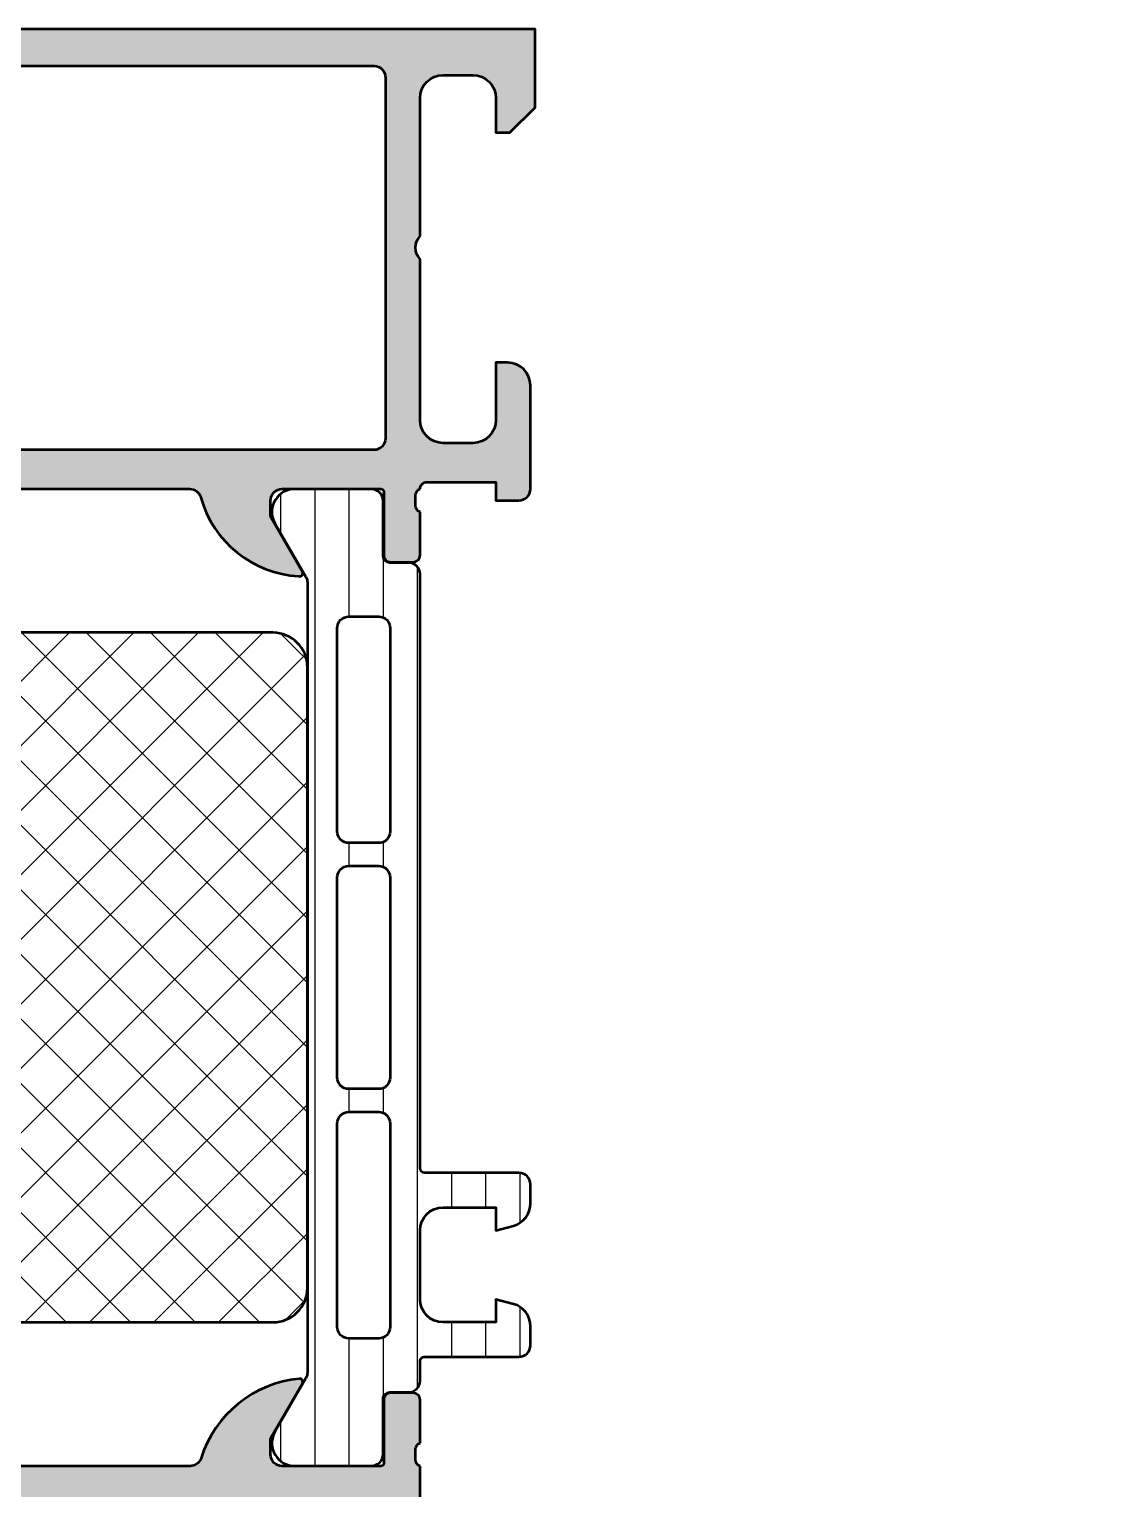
# Model space of a CAD drawing. Extents: x 0 to 94, y -25 to 75.
# Drawn here: x 47 to 94, y 11.5 to 75 of the extents above; entities that cross this region are included whole.
import ezdxf

# ---------------------------------------------------------------- set-up
doc = ezdxf.new("R2010")
doc.units = 0
for name, color, linetype, lineweight in [('0S-Alu contour', 7, 'Continuous', 50), ('0S-Alu hatch', 252, 'Continuous', 25), ('0S-Plastic contour', 254, 'Continuous', 50), ('0S-Plastic hatch', 253, 'Continuous', 25), ('0S-PT contour', 91, 'Continuous', 50), ('0S-PT hatch', 103, 'Continuous', 25)]:
    doc.layers.add(name, color=color, linetype=linetype, lineweight=lineweight)

# ---------------------------------------------------------------- blocks, each defined once
blk = doc.blocks.new('345120__0532CE05_3CC9_43B1_8CE2_7C9F1499E1AA_')
at = {"layer": '0S-Alu hatch'}
h = blk.add_hatch(color=256, dxfattribs=at)
edge = h.paths.add_edge_path()
edge.add_line((25, 75), (25, 71.59996795654297))
edge.add_line((25, 71.59996795654297), (26.0999755859375, 70.49999237060545))
edge.add_line((26.0999755859375, 70.49999237060545), (26.699951171875, 70.49999237060545))
edge.add_line((26.699951171875, 70.49999237060545), (26.699951171875, 72.00045013427734))
edge.add_ellipse((27.70003757115056, 72.00035610491898), major_axis=(-1.000086403695934, 0), ratio=1, start_angle=270.00494988616003, end_angle=359.99461298015063, ccw=False)
edge.add_line((27.699951171875, 73.00044250488281), (29, 73.00044250488281))
edge.add_ellipse((28.99994519131176, 72.00038769658362), major_axis=(-1.00005480980111, 0), ratio=1, start_angle=180.002703004082, end_angle=269.99685986559155, ccw=False)
edge.add_line((30, 72.00043487549024), (30, 66))
edge.add_ellipse((29.47516065968164, 65.5), major_axis=(-0.7248836686985065, 0), ratio=1, start_angle=136.3884232636864, end_angle=223.6115767363136, ccw=False)
edge.add_line((30, 65), (30, 58))
edge.add_ellipse((28.99994120227104, 58.00005879772896), major_axis=(-1.000058799457446, 0), ratio=1, start_angle=90.0033686636408, end_angle=179.996631336242, ccw=False)
edge.add_line((29, 57), (27.699951171875, 57))
edge.add_ellipse((27.70003864244394, 58.00008747056893), major_axis=(-1.000087474394151, 0), ratio=1, start_angle=0.005011256110094564, end_angle=89.99498874391873, ccw=False)
edge.add_line((26.699951171875, 57.9999999999995), (26.699951171875, 60.5))
edge.add_line((26.699951171875, 60.5), (26.199951171875, 60.5))
edge.add_arc((26.20003864244394, 59.49991252943106), 1.000087474394158, 90.00501125608184, 179.9949887438899)
edge.add_line((25.199951171875, 59.50000000000049), (25.20001220703125, 55))
edge.add_arc((25.69998146641059, 54.99997688836301), 0.4999692599135194, 179.9973514386468, 270.0035228322341)
edge.add_line((25.70001220703125, 54.50000762939453), (26.70001220703125, 54.5))
edge.add_line((26.70001220703125, 54.5), (26.70001220703125, 55.29999542236328))
edge.add_line((26.70001220703125, 55.29999542236328), (29.69992065429687, 55.29999542236328))
edge.add_ellipse((29.70053773361598, 55.00062467693962), major_axis=(-0.2993713814017683, 0), ratio=1, start_angle=179.8789847210085, end_angle=270.1181010204816, ccw=False)
edge.add_ellipse((29.92107200072258, 54.73247177861234), major_axis=(-0.2788950563274384, 0), ratio=1, start_angle=178.8354106259045, end_angle=253.5801235805051, ccw=False)
edge.add_line((30.19990944726563, 54.72680337061397), (30.19990944726563, 54.27320937061399))
edge.add_ellipse((29.92104135162247, 54.26754871113693), major_axis=(-0.278925541737147, 0), ratio=1, start_angle=106.4245945553528, end_angle=181.1628700728862, ccw=False)
edge.add_line((29.99990844726562, 54.00000537061398), (29.99990844726563, 52.11999437060547))
edge.add_arc((30.29990844726563, 52.11999437060547), 0.3000000000000007, 180, 270.0000000000007)
edge.add_line((30.29990844726563, 51.81999437060547), (31.27988276630841, 51.81999437060547))
edge.add_arc((31.27988276630841, 52.11999437060547), 0.3000000000000043, 270, 360)
edge.add_line((31.57988276630842, 52.11999437060547), (31.57988276630841, 54.87999237060546))
edge.add_ellipse((31.69988276630841, 54.87999237060547), major_axis=(-0.1199999999999939, 0), ratio=1, start_angle=269.9999999999966, end_angle=360, ccw=False)
edge.add_line((31.69988276630841, 54.99999237060546), (35.99987792968751, 55.0001220703125))
edge.add_ellipse((35.99989081194119, 54.50013495270454), major_axis=(-0.4999871177739147, 0), ratio=1, start_angle=179.9993980350858, end_angle=270.0014762355673, ccw=False)
edge.add_line((36.49987792968751, 54.50012969970502), (36.4998779296875, 53.80012512207031))
edge.add_line((36.4998779296875, 53.80012512207031), (35.11163330078125, 51.3956069946289))
edge.add_arc((35.2354760166632, 51.33769717461277), 0.1367134431258271, 154.9388426484942, 284.9266257937842)
edge.add_arc((34.92090979592016, 56.01638100774355), 4.823483216037484, 274.1585276595125, 343.4516360774273)
edge.add_ellipse((40.02389249098135, 54.50012207031239), major_axis=(-0.500000000000105, 0), ratio=1, start_angle=269.9999999999984, end_angle=343.45163607742865, ccw=False)
edge.add_line((40.02389249098137, 55.0001220703125), (53.97897234221997, 55.0001220703125))
edge.add_ellipse((53.97897234221999, 54.50012207031238), major_axis=(-0.5000000000001208, 0), ratio=1, start_angle=195.5022685849569, end_angle=270.00000000000165, ccw=False)
edge.add_arc((58.97791587154023, 55.88666495980151), 4.687671692939359, 195.5022685849561, 266.9583986954666)
edge.add_arc((58.76730593307565, 51.33526302328413), 0.1351541355356594, 253.6162966762189, 386.5182348815064)
edge.add_line((58.88824081420898, 51.39560699462891), (57.49999618530273, 53.8001251220703))
edge.add_line((57.49999618530273, 53.8001251220703), (57.49999618530273, 54.50012969970702))
edge.add_ellipse((57.99998330304906, 54.50013495270452), major_axis=(-0.4999871177739239, 0), ratio=1, start_angle=-90.00147623556478, end_angle=0.0006019649143240713, ccw=False)
edge.add_line((57.99999618530272, 55.00012207031249), (62.30002203960009, 55.00012952636687))
edge.add_ellipse((62.30002203960011, 54.88012969970704), major_axis=(-0.1199998266598357, 0), ratio=1, start_angle=180, end_angle=270.00000000000676, ccw=False)
edge.add_line((62.42002186625994, 54.88012969970703), (62.42002186625994, 52.12013169970703))
edge.add_arc((62.72002186625995, 52.12013169970703), 0.3000000000000043, 180, 269.9999999999986)
edge.add_line((62.72002186625994, 51.82013169970701), (63.69999618530272, 51.82013169970701))
edge.add_arc((63.69999618530271, 52.12013169970703), 0.3000000000000043, 270.0000000000013, 360)
edge.add_line((63.99999618530271, 52.12013169970703), (63.99999618530272, 54.00014269971554))
edge.add_ellipse((64.07886328094587, 54.26768604023847), major_axis=(-0.2789255417371383, 0), ratio=1, start_angle=-1.1628700728879835, end_angle=73.575405444649, ccw=False)
edge.add_line((63.79999518530271, 54.27334669971553), (63.79999518530273, 54.72694069971554))
edge.add_ellipse((64.07883263184577, 54.73260910771392), major_axis=(-0.2788950563274237, 0), ratio=1, start_angle=-73.58012358049638, end_angle=1.1645893740987958, ccw=False)
edge.add_ellipse((64.29930476826628, 55.00068701524947), major_axis=(-0.2993091018266813, 0), ratio=1, start_angle=-90.1234469669696, end_angle=0.1066851849668069, ccw=False)
edge.add_line((64.2999496459961, 55.29999542236328), (67.29985809326172, 55.29999542236328))
edge.add_line((67.29985809326172, 55.29999542236328), (67.29985809326172, 54.50000000000001))
edge.add_line((67.29985809326172, 54.50000000000001), (68.29985809326172, 54.50000762939453))
edge.add_arc((68.29988883388238, 54.99997688836302), 0.4999692599135316, 269.9964771677667, 360.0026485613531)
edge.add_line((68.79985809326173, 55.00000000000003), (68.79991912841797, 59.5))
edge.add_arc((67.79983165784903, 59.49991252943106), 1.000087474394158, 0.0050112561101264, 89.99498874391819)
edge.add_line((67.79991912841797, 60.5), (67.29991912841795, 60.5))
edge.add_line((67.29991912841795, 60.5), (67.29991912841795, 58))
edge.add_ellipse((66.29983165784903, 58.00008747056895), major_axis=(-1.000087474394158, 0), ratio=1, start_angle=90.0050112560819, end_angle=179.99498874389, ccw=False)
edge.add_line((66.29991912841797, 57), (64.99987030029297, 57))
edge.add_ellipse((64.99992287798285, 58.00004876279931), major_axis=(-1.000048764181455, 0), ratio=1, start_angle=0.0027937662852082212, end_angle=89.99698766716563, ccw=False)
edge.add_line((63.99987411499024, 58.00000000000135), (63.99987411499023, 65))
edge.add_ellipse((64.52471345530859, 65.5), major_axis=(-0.7248836686985038, 0), ratio=1, start_angle=-43.61157673631328, end_angle=43.61157673631379, ccw=False)
edge.add_line((63.99987411499023, 66), (63.99987411499023, 72.00043487548828))
edge.add_ellipse((64.99991888881756, 72.00039773154604), major_axis=(-1.000044774517131, 0), ratio=1, start_angle=270.00278379275005, end_angle=359.9978719041484, ccw=False)
edge.add_line((64.99987030029297, 73.00044250488281), (66.29991912841797, 73.00044250488281))
edge.add_ellipse((66.29983272914241, 72.00035610491898), major_axis=(-1.000086403695928, 0), ratio=1, start_angle=180.0053870199847, end_angle=269.99505011383974, ccw=False)
edge.add_line((67.29991912841795, 72.00045013427822), (67.29991912841795, 70.49999237060545))
edge.add_line((67.29991912841795, 70.49999237060545), (67.89989471435545, 70.49999237060545))
edge.add_line((67.89989471435545, 70.49999237060545), (68.99987030029297, 71.59996795654297))
edge.add_line((68.99987030029297, 71.59996795654297), (68.99987030029298, 75))
edge.add_line((68.99987030029298, 75), (25, 75))
edge = h.paths.add_edge_path()
edge.add_ellipse((32.00001799965668, 72.89999115561676), major_axis=(-0.500002740875127, 0), ratio=1, start_angle=270.00031407857136, end_angle=359.99968592151924, ccw=False)
edge.add_line((32.00001525878906, 73.39999389648438), (61.99985885620117, 73.39999389648438))
edge.add_ellipse((61.99985611533357, 72.89999115561676), major_axis=(-0.5000027408751199, 0), ratio=1, start_angle=180.0003140784808, end_angle=269.99968592142943, ccw=False)
edge.add_line((62.49985885620117, 72.89999389648438), (62.49985885620117, 57.19999694824297))
edge.add_ellipse((61.99985611533357, 57.19999968910979), major_axis=(-0.5000027408751199, 0), ratio=1, start_angle=90.00031407857063, end_angle=179.9996859215194, ccw=False)
edge.add_line((61.99985885620117, 56.69999694824219), (32.00001525878906, 56.69999694824219))
edge.add_ellipse((32.00001799965669, 57.19999968910981), major_axis=(-0.5000027408751332, 0), ratio=1, start_angle=0.00031407848081244083, end_angle=89.9996859214279, ccw=False)
edge.add_line((31.50001525878906, 57.19999694824219), (31.50001525878906, 72.89999389648356))
at = {"layer": '0S-Alu contour', "color": 7}
for points in [[(25, 75), (25, 71.59996795654297), (26.0999755859375, 70.49999237060545), (26.699951171875, 70.49999237060545), (26.699951171875, 72.00045013427734)], [(67.29991912841795, 72.00045013427822), (67.29991912841795, 70.49999237060545), (67.89989471435545, 70.49999237060545), (68.99987030029297, 71.59996795654297), (68.99987030029298, 75), (25, 75)], [(32.00001525878906, 73.39999389648438), (61.99985885620117, 73.39999389648438)], [(27.699951171875, 73.00044250488281), (29, 73.00044250488281)], [(31.50001525878906, 57.19999694824219), (31.50001525878906, 72.89999389648356)], [(62.49985885620117, 72.89999389648438), (62.49985885620117, 57.19999694824297)], [(64.99987030029297, 73.00044250488281), (66.29991912841797, 73.00044250488281)], [(30, 72.00043487549024), (30, 66)], [(63.99987411499023, 66), (63.99987411499023, 72.00043487548828)], [(30, 65), (30, 58)], [(63.99987411499024, 58.00000000000135), (63.99987411499023, 65)], [(26.699951171875, 57.9999999999995), (26.699951171875, 60.5), (26.199951171875, 60.5)], [(67.79991912841797, 60.5), (67.29991912841795, 60.5), (67.29991912841795, 58)], [(25.199951171875, 59.50000000000049), (25.20001220703125, 55)], [(68.79985809326173, 55.00000000000003), (68.79991912841797, 59.5)], [(29, 57), (27.699951171875, 57)], [(61.99985885620117, 56.69999694824219), (32.00001525878906, 56.69999694824219)], [(66.29991912841797, 57), (64.99987030029297, 57)], [(25.70001220703125, 54.50000762939453), (26.70001220703125, 54.5), (26.70001220703125, 55.29999542236328), (29.69992065429687, 55.29999542236328)], [(64.2999496459961, 55.29999542236328), (67.29985809326172, 55.29999542236328), (67.29985809326172, 54.50000000000001), (68.29985809326172, 54.50000762939453)], [(30.19990944726563, 54.72680337061397), (30.19990944726563, 54.27320937061399)], [(31.57988276630842, 52.11999437060547), (31.57988276630841, 54.87999237060546)], [(31.69988276630841, 54.99999237060546), (35.99987792968751, 55.0001220703125)], [(40.02389249098137, 55.0001220703125), (53.97897234221997, 55.0001220703125)], [(57.99999618530272, 55.00012207031249), (62.30002203960009, 55.00012952636687)], [(62.42002186625994, 54.88012969970703), (62.42002186625994, 52.12013169970703)], [(63.79999518530271, 54.27334669971553), (63.79999518530273, 54.72694069971554)], [(29.99990844726562, 54.00000537061398), (29.99990844726563, 52.11999437060547)], [(36.49987792968751, 54.50012969970502), (36.4998779296875, 53.80012512207031), (35.11163330078125, 51.3956069946289)], [(58.88824081420898, 51.39560699462891), (57.49999618530273, 53.8001251220703), (57.49999618530273, 54.50012969970702)], [(63.99999618530271, 52.12013169970703), (63.99999618530272, 54.00014269971554)], [(30.29990844726563, 51.81999437060547), (31.27988276630841, 51.81999437060547)], [(62.72002186625994, 51.82013169970701), (63.69999618530272, 51.82013169970701)]]:
    blk.add_lwpolyline(points, dxfattribs=at)
at = {"layer": '0S-Alu contour', "color": 7, "extrusion": (0, 0, -1)}
for centre, radius, start, end in [((-32.00001799965668, 72.89999115561676), 0.500002740875127, 0.0003140784807261, 89.99968592142865), ((-61.99985611533357, 72.89999115561676), 0.5000027408751199, 90.00031407857054, 179.9996859215192), ((-27.70003757115056, 72.00035610491898), 1.000086403695934, 0.0053870198493499, 89.99505011383995), ((-28.99994519131176, 72.00038769658362), 1.00005480980111, 90.00314013440845, 179.997296995918), ((-64.99991888881756, 72.00039773154604), 1.000044774517131, 0.0021280958516367, 89.99721620724998), ((-66.29983272914241, 72.00035610491898), 1.000086403695928, 90.00494988616028, 179.9946129800153), ((-29.47516065968164, 65.5), 0.7248836686985065, 136.3884232636864, 223.6115767363136), ((-64.52471345530859, 65.5), 0.7248836686985038, 316.3884232636862, 43.6115767363134), ((-27.70003864244394, 58.00008747056893), 1.000087474394151, 270.0050112560814, 359.9949887438899), ((-28.99994120227104, 58.00005879772896), 1.000058799457446, 180.003368663758, 269.9966313363592), ((-64.99992287798285, 58.00004876279931), 1.000048764181455, 270.0030123328344, 359.9972062337148), ((-66.29983165784903, 58.00008747056895), 1.000087474394158, 180.0050112561101, 269.9949887439181), ((-32.00001799965669, 57.19999968910981), 0.5000027408751332, 270.0003140785721, 359.9996859215192), ((-61.99985611533357, 57.19999968910979), 0.5000027408751199, 180.0003140784807, 269.9996859214294), ((-29.70053773361598, 55.00062467693962), 0.2993713814017683, 89.88189897951835, 180.1210152789915), ((-64.29930476826628, 55.00068701524947), 0.2993091018266813, 359.8933148150332, 90.1234469669697), ((-29.92107200072258, 54.73247177861234), 0.2788950563274384, 106.4198764194949, 181.1645893740956), ((-31.69988276630841, 54.87999237060547), 0.1199999999999939, 0, 90.0000000000034), ((-35.99989081194119, 54.50013495270454), 0.4999871177739148, 89.9985237644327, 180.0006019649143), ((-40.02389249098135, 54.50012207031239), 0.500000000000105, 16.54836392257136, 90.0000000000016), ((-53.97897234221999, 54.50012207031238), 0.5000000000001208, 89.99999999999837, 164.4977314150431), ((-57.99998330304906, 54.50013495270452), 0.4999871177739239, 359.9993980350857, 90.00147623556484), ((-62.30002203960011, 54.88012969970704), 0.1199998266598357, 89.99999999999324, 180), ((-64.07883263184577, 54.73260910771392), 0.2788950563274237, 358.8354106259012, 73.5801235804964), ((-29.92104135162247, 54.26754871113693), 0.278925541737147, 178.8371299271138, 253.5754054446472), ((-64.07886328094587, 54.26768604023847), 0.2789255417371383, 286.4245945553511, 1.162870072888105)]:
    blk.add_arc(centre, radius, start, end, dxfattribs=at)
at = {"layer": '0S-Alu contour', "color": 7}
for centre, radius, start, end in [((26.20003864244394, 59.49991252943106), 1.000087474394158, 90.00501125608184, 179.9949887438899), ((67.79983165784903, 59.49991252943106), 1.000087474394158, 0.0050112561101264, 89.99498874391819), ((25.69998146641059, 54.99997688836301), 0.4999692599135194, 179.9973514386468, 270.0035228322341), ((34.92090979592016, 56.01638100774355), 4.823483216037484, 274.1585276595125, 343.4516360774273), ((58.97791587154023, 55.88666495980151), 4.687671692939359, 195.5022685849561, 266.9583986954666), ((68.29988883388238, 54.99997688836302), 0.4999692599135316, 269.9964771677667, 0.0026485613531484), ((30.29990844726563, 52.11999437060547), 0.3000000000000007, 180, 270.0000000000007), ((31.27988276630841, 52.11999437060547), 0.3000000000000043, 270, 0), ((62.72002186625995, 52.12013169970703), 0.3000000000000043, 180, 269.9999999999986), ((63.69999618530271, 52.12013169970703), 0.3000000000000043, 270.0000000000013, 0), ((35.2354760166632, 51.33769717461277), 0.1367134431258271, 154.9388426484942, 284.9266257937842), ((58.76730593307565, 51.33526302328413), 0.1351541355356594, 253.6162966762189, 26.51823488150635)]:
    blk.add_arc(centre, radius, start, end, dxfattribs=at)
blk = doc.blocks.new('284033__83389359_D46F_4DDE_89BE_28419A755695___4B88C2FB_4273_4DD0_A45D_FBDA042C2D1F_')
at = {"layer": '0S-Plastic hatch'}
h = blk.add_hatch(dxfattribs=at)
h.set_pattern_fill('ANSI31', color=256, scale=0.4680000000000001, angle=45, style=0)
h.set_pattern_definition([(90, (0, 0), (-1.4859, 0), [])])
edge = h.paths.add_edge_path()
edge.add_ellipse((58.6010483010869, 16.57404727382752), major_axis=(-0.5000000000780846, 0), ratio=1, start_angle=150.0020787007781, end_angle=180.0020153905168, ccw=False)
edge.add_line((59.03407007280495, 16.32406298372863), (57.71568307501576, 14.04035838247478))
edge.add_arc((58.55695530567455, 13.4997539283803), 0.999996070924483, 147.2750591980467, 261.8204672459861)
edge.add_line((58.41468050876033, 12.50993069970388), (61.89122200456617, 12.51005734716797))
edge.add_arc((61.89120653394642, 13.01005332437419), 0.4999959774455577, 270.0017728166991, 360.0023777790716)
edge.add_line((62.39120251096142, 13.01007407424408), (62.39078363074863, 15.4100724435826))
edge.add_ellipse((62.69078363055183, 15.41008330981691), major_axis=(-0.299999999999997, 0), ratio=1, start_angle=-89.99792470211378, end_angle=0.002075297898500139, ccw=False)
edge.add_line((62.69077276431751, 15.71008330962012), (63.50110409713241, 15.71011193603833))
edge.add_arc((63.50108866574811, 16.21010925689818), 0.4999973210979775, 270.0017683158601, 360.0023822800018)
edge.add_line((64.0010859864139, 16.21013004610166), (64.00240653140384, 17.05120229122876))
edge.add_ellipse((64.20240653140381, 17.05120229122875), major_axis=(-0.1999999999999744, 0), ratio=1, start_angle=269.9999999999959, end_angle=360, ccw=False)
edge.add_line((64.20240653140382, 17.25120229122873), (68.30240653139218, 17.25120229122875))
edge.add_arc((68.3024065313922, 17.75120229122872), 0.4999999999999858, 269.9999999999968, 360)
edge.add_line((68.8024065313922, 17.75120229122872), (68.80240653139174, 18.5819515145868))
edge.add_arc((67.80240653139224, 18.58195151458677), 0.9999999999994725, 0, 74.99999999891762)
edge.add_line((68.06122557651287, 19.54787734087044), (67.3024065313923, 19.75120229122869))
edge.add_line((67.3024065313923, 19.75120229122869), (67.30240653139218, 18.75120229122875))
edge.add_line((67.30240653139218, 18.75120229122875), (65.00240653140384, 18.75120229122875))
edge.add_ellipse((65.00411577712504, 19.75532877543038), major_axis=(-1.004127938958011, 0), ratio=1, start_angle=0.23408772131261912, end_angle=89.90246998468012, ccw=False)
edge.add_line((63.99999621867714, 19.75122632025463), (63.99999621867714, 22.75110467439829))
edge.add_ellipse((65.00411556524485, 22.74707631855117), major_axis=(-1.00412742707406, 0), ratio=1, start_angle=270.0975179750842, end_angle=359.7701403215128, ccw=False)
edge.add_line((65.00240653140378, 23.75120229122876), (67.3024065313922, 23.75120229122876))
edge.add_line((67.3024065313922, 23.75120229122876), (67.3024065313922, 22.75120229122875))
edge.add_line((67.3024065313922, 22.75120229122875), (68.06122557651285, 22.95452724155692))
edge.add_arc((67.80240653139205, 23.92045306784119), 1.000000000000071, 285.0000000010829, 360)
edge.add_line((68.80240653139212, 23.92045306784119), (68.80240653139214, 24.75120229122881))
edge.add_arc((68.30240653139224, 24.75120229122884), 0.4999999999999219, 0, 90.00000000000487)
edge.add_line((68.3024065313922, 25.25120229122876), (64.2024065314039, 25.25120229122875))
edge.add_ellipse((64.20413508429922, 25.45537538707205), major_axis=(-0.2041804127759255, 0), ratio=1, start_angle=1.1558689438289207, end_angle=89.51493893426073, ccw=False)
edge.add_line((63.99999621867717, 25.45125658823266), (63.99997329711914, 51.29262339778484))
edge.add_arc((63.49997597625932, 51.29260796640056), 0.4999973210979562, 0.0017683158931002, 90.0023822799153)
edge.add_line((63.49995518705661, 51.79260528706632), (62.68962385424168, 51.79257666064812))
edge.add_ellipse((62.68961298800743, 52.09257666045135), major_axis=(-0.3000000000000183, 0), ratio=1, start_angle=0.002075297898500139, end_angle=90.00207529787389, ccw=False)
edge.add_line((62.3896129882042, 52.09256579421696), (62.38985800878499, 54.49256418760249))
edge.add_arc((61.88986203157876, 54.49254871698275), 0.499995977445579, 0.0017728167248697, 90.0023777790745)
edge.add_line((61.88984128170883, 54.99254469399776), (58.41329978590301, 54.99241804653367))
edge.add_arc((58.55564628678475, 54.00260512706299), 0.9999960709244712, 98.18368334978396, 212.7290913977289)
edge.add_line((57.71441322056453, 53.46193973131244), (59.03296565002094, 51.17833064206307))
edge.add_ellipse((58.59996198871069, 50.92831498384448), major_axis=(-0.5000000000625505, 0), ratio=1, start_angle=180.0021352054463, end_angle=210.002071896296, ccw=False)
edge.add_line((59.09996198842605, 50.92833361702862), (59.10104830085566, 16.57406486142762))
edge = h.paths.add_edge_path()
edge.add_ellipse((62.20052459645785, 48.95118994053621), major_axis=(-0.5000000020876287, 0), ratio=1, start_angle=180, end_angle=270.0018991026187, ccw=False)
edge.add_line((62.70052459854547, 48.95118994053621), (62.70052459854547, 40.10119604587006))
edge.add_ellipse((62.20052459638818, 40.10119604774749), major_axis=(-0.5000000021572859, 0), ratio=1, start_angle=89.99810091050108, end_angle=180, ccw=False)
edge.add_line((62.20050802370584, 39.60119604586486), (60.9005139173931, 39.60119604586486))
edge.add_ellipse((60.90051027803634, 40.1011924065081), major_axis=(-0.4999963606564896, 0), ratio=1, start_angle=-0.000417042864683026, end_angle=90.00041704260002, ccw=False)
edge.add_line((60.4005139173931, 40.10119604586717), (60.40051391739312, 48.95118994234918))
edge.add_ellipse((60.90051027803649, 48.95119358170581), major_axis=(-0.4999963606566175, 0), ratio=1, start_angle=-90.0004170425845, end_angle=0.00041704286462618256, ccw=False)
edge.add_line((60.90051391739311, 49.45118994234918), (62.20050802366102, 49.45118994234918))
edge = h.paths.add_edge_path()
edge.add_line((60.40051391738273, 29.40118994305284), (60.40051391738273, 38.10119604656852))
edge.add_ellipse((60.90051391738274, 38.1011960465633), major_axis=(-0.5000000000000142, 0), ratio=1, start_angle=270.000000001192, end_angle=360, ccw=False)
edge.add_line((60.90051391737234, 38.60119604656332), (62.20052459852468, 38.60119604656333))
edge.add_ellipse((62.2005245985351, 38.10119604656333), major_axis=(-0.5, 0), ratio=1, start_angle=180, end_angle=270.0000000011953, ccw=False)
edge.add_line((62.70052459853509, 38.10119604656853), (62.70052459853508, 29.40118994304763))
edge.add_ellipse((62.20052459853508, 29.40118994304763), major_axis=(-0.4999999999999929, 0), ratio=1, start_angle=89.9999999999992, end_angle=180, ccw=False)
edge.add_line((62.20052459853508, 28.90118994304764), (60.90051391738272, 28.90118994304765))
edge.add_ellipse((60.90051391738274, 29.40118994304765), major_axis=(-0.5000000000000036, 0), ratio=1, start_angle=0, end_angle=89.9999999999975, ccw=False)
edge = h.paths.add_edge_path()
edge.add_line((60.40051391738273, 18.55121130535756), (60.40051391738273, 27.40118994304764))
edge.add_ellipse((60.90051027802605, 27.40119358240434), major_axis=(-0.4999963606565535, 0), ratio=1, start_angle=-90.00041704259269, end_angle=0.00041704286462618256, ccw=False)
edge.add_line((60.90051391738274, 27.90118994304764), (62.20050802365065, 27.90118994304764))
edge.add_ellipse((62.20052459644744, 27.40118994123467), major_axis=(-0.5000000020876287, 0), ratio=1, start_angle=180, end_angle=270.001899102613, ccw=False)
edge.add_line((62.70052459853507, 27.40118994305278), (62.70052459853507, 18.55118078777427))
edge.add_ellipse((62.20053985732413, 18.55118078777427), major_axis=(-0.4999847412109375, 0), ratio=1, start_angle=90.0000000000008, end_angle=180, ccw=False)
edge.add_line((62.20053985732414, 18.05119604656332), (60.9005291761718, 18.05119604656332))
edge.add_ellipse((60.90052917617179, 18.55121130535237), major_axis=(-0.5000152587890554, 0), ratio=1, start_angle=0, end_angle=90.0000000000008, ccw=False)
at = {"layer": '0S-Alu contour', "color": 7}
for points in [[(60.4005139173931, 40.10119604586717), (60.40051391739312, 48.95118994234918)], [(60.90051391739311, 49.45118994234918), (62.20050802366102, 49.45118994234918)], [(62.70052459854547, 48.95118994053621), (62.70052459854547, 40.10119604587006)], [(62.20050802370584, 39.60119604586486), (60.9005139173931, 39.60119604586486)], [(60.40051391738273, 29.40118994305284), (60.40051391738273, 38.10119604656852)], [(60.90051391737234, 38.60119604656332), (62.20052459852468, 38.60119604656333)], [(62.70052459853509, 38.10119604656853), (62.70052459853508, 29.40118994304763)], [(62.20052459853508, 28.90118994304764), (60.90051391738272, 28.90118994304765)], [(60.40051391738273, 18.55121130535756), (60.40051391738273, 27.40118994304764)], [(60.90051391738274, 27.90118994304764), (62.20050802365065, 27.90118994304764)], [(62.70052459853507, 27.40118994305278), (62.70052459853507, 18.55118078777427)], [(62.20053985732414, 18.05119604656332), (60.9005291761718, 18.05119604656332)]]:
    blk.add_lwpolyline(points, dxfattribs=at)
at = {"layer": '0S-Alu contour', "color": 7, "extrusion": (0, 0, -1)}
for centre, radius, start, end in [((-60.90051027803649, 48.95119358170581), 0.4999963606566175, 359.9995829571354, 90.00041704258453), ((-62.20052459645785, 48.95118994053621), 0.5000000020876287, 89.9981008973813, 180), ((-60.90051027803634, 40.1011924065081), 0.4999963606564896, 269.9995829574, 0.0004170428646345), ((-62.20052459638818, 40.10119604774749), 0.5000000021572859, 180, 270.0018990894989), ((-60.90051391738274, 38.1011960465633), 0.5000000000000142, 0, 89.99999999880797), ((-62.2005245985351, 38.10119604656333), 0.5, 89.99999999880473, 180), ((-60.90051391738274, 29.40118994304765), 0.5000000000000036, 270.0000000000025, 0), ((-62.20052459853508, 29.40118994304763), 0.4999999999999929, 180, 270.0000000000008), ((-60.90051027802605, 27.40119358240434), 0.4999963606565535, 359.9995829571354, 90.00041704259269), ((-62.20052459644744, 27.40118994123467), 0.5000000020876287, 89.998100897387, 180), ((-60.90052917617179, 18.55121130535237), 0.5000152587890554, 269.9999999999992, 0), ((-62.20053985732413, 18.55118078777427), 0.4999847412109375, 180, 269.9999999999992)]:
    blk.add_arc(centre, radius, start, end, dxfattribs=at)
at = {"layer": '0S-Plastic contour', "color": 7}
for points in [[(61.88984128170883, 54.99254469399776), (58.41329978590301, 54.99241804653367)], [(62.3896129882042, 52.09256579421696), (62.38985800878499, 54.49256418760249)], [(57.71441322056453, 53.46193973131244), (59.03296565002094, 51.17833064206307)], [(63.49995518705661, 51.79260528706632), (62.68962385424168, 51.79257666064812)], [(59.09996198842605, 50.92833361702862), (59.10104830085566, 16.57406486142762)], [(63.99999621867717, 25.45125658823266), (63.99997329711914, 51.29262339778484)], [(68.3024065313922, 25.25120229122876), (64.2024065314039, 25.25120229122875)], [(68.80240653139212, 23.92045306784119), (68.80240653139214, 24.75120229122881)], [(65.00240653140378, 23.75120229122876), (67.3024065313922, 23.75120229122876), (67.3024065313922, 22.75120229122875), (68.06122557651285, 22.95452724155692)], [(63.99999621867714, 19.75122632025463), (63.99999621867714, 22.75110467439829)], [(68.06122557651287, 19.54787734087044), (67.3024065313923, 19.75120229122869), (67.30240653139218, 18.75120229122875), (65.00240653140384, 18.75120229122875)], [(68.8024065313922, 17.75120229122872), (68.80240653139174, 18.5819515145868)], [(64.20240653140382, 17.25120229122873), (68.30240653139218, 17.25120229122875)], [(64.0010859864139, 16.21013004610166), (64.00240653140384, 17.05120229122876)], [(59.03407007280495, 16.32406298372863), (57.71568307501576, 14.04035838247478)], [(62.39120251096142, 13.01007407424408), (62.39078363074863, 15.4100724435826)], [(62.69077276431751, 15.71008330962012), (63.50110409713241, 15.71011193603833)], [(58.41468050876033, 12.50993069970388), (61.89122200456617, 12.51005734716797)]]:
    blk.add_lwpolyline(points, dxfattribs=at)
for centre, radius, start, end in [((58.55564628678475, 54.00260512706299), 0.9999960709244712, 98.18368334978396, 212.7290913977289), ((61.88986203157876, 54.49254871698275), 0.499995977445579, 0.0017728167248697, 90.0023777790745), ((63.49997597625932, 51.29260796640056), 0.4999973210979562, 0.0017683158931002, 90.0023822799153), ((68.30240653139224, 24.75120229122884), 0.4999999999999219, 0, 90.00000000000487), ((67.80240653139205, 23.92045306784119), 1.000000000000071, 285.0000000010829, 0), ((67.80240653139224, 18.58195151458677), 0.9999999999994725, 0, 74.99999999891762), ((68.3024065313922, 17.75120229122872), 0.4999999999999858, 269.9999999999968, 0), ((63.50108866574811, 16.21010925689818), 0.4999973210979775, 270.0017683158601, 0.0023822800018465), ((58.55695530567455, 13.4997539283803), 0.999996070924483, 147.2750591980467, 261.8204672459861), ((61.89120653394642, 13.01005332437419), 0.4999959774455577, 270.0017728166991, 0.0023777790715539)]:
    blk.add_arc(centre, radius, start, end, dxfattribs=at)
at = {"layer": '0S-Plastic contour', "color": 7, "extrusion": (0, 0, -1)}
for centre, radius, start, end in [((-62.68961298800743, 52.09257666045135), 0.3000000000000183, 269.9979247021261, 359.9979247021015), ((-58.59996198871069, 50.92831498384448), 0.5000000000625505, 149.997928103704, 179.9978647945537), ((-64.20413508429922, 25.45537538707205), 0.2041804127759255, 270.4850610657393, 358.8441310561711), ((-65.00411556524485, 22.74707631855117), 1.00412742707406, 0.2298596784871673, 89.90248202491581), ((-65.00411577712504, 19.75532877543038), 1.004127938958011, 270.0975300153199, 359.7659122786874), ((-64.20240653140381, 17.05120229122875), 0.1999999999999744, 0, 90.00000000000406), ((-58.6010483010869, 16.57404727382752), 0.5000000000780846, 179.9979846094832, 209.997921299222), ((-62.69078363055183, 15.41008330981691), 0.299999999999997, 359.9979247021015, 89.99792470211386)]:
    blk.add_arc(centre, radius, start, end, dxfattribs=at)
blk = doc.blocks.new('382350__B6CE42E1_462A_4B81_BC92_113DE400567F_')
at = {"layer": '0S-PT hatch'}
h = blk.add_hatch(dxfattribs=at)
h.set_pattern_fill('ANSI37', color=256, scale=0.625, angle=90, style=0)
h.set_pattern_definition([(135, (0, 0), (-1.403165018917055, -1.403165018917055), []), (225, (0, 0), (1.403165018917055, -1.403165018917055), [])])
edge = h.paths.add_edge_path()
edge.add_arc((36.60000514463729, 47.25119923911583), 1.5, 90, 180)
edge.add_line((35.1000051446373, 47.25119923911583), (35.10000514463728, 20.25119923911583))
edge.add_arc((36.60000514463728, 20.25119923911583), 1.5, 180, 270)
edge.add_line((36.60000514463728, 18.75119923911583), (57.60000514463729, 18.75119923911583))
edge.add_arc((57.60000514463729, 20.25119923911583), 1.5, 270, 360)
edge.add_line((59.10000514463728, 20.25119923911583), (59.10000514463728, 47.25119923911583))
edge.add_arc((57.60000514463729, 47.25119923911583), 1.5, 0, 90)
edge.add_line((57.60000514463729, 48.75119923911583), (36.60000514463729, 48.75119923911583))
at = {"layer": '0S-PT contour', "color": 7}
for points in [[(57.60000514463729, 48.75119923911583), (36.60000514463729, 48.75119923911583)], [(35.1000051446373, 47.25119923911583), (35.10000514463728, 20.25119923911583)], [(59.10000514463728, 20.25119923911583), (59.10000514463728, 47.25119923911583)], [(36.60000514463728, 18.75119923911583), (57.60000514463729, 18.75119923911583)]]:
    blk.add_lwpolyline(points, dxfattribs=at)
for centre, start, end in [((36.60000514463729, 47.25119923911583), 90, 180), ((57.60000514463729, 47.25119923911583), 0, 90), ((36.60000514463728, 20.25119923911583), 180, 270), ((57.60000514463729, 20.25119923911583), 270, 0)]:
    blk.add_arc(centre, 1.5, start, end, dxfattribs=at)
blk = doc.blocks.new('347160__BAF8F650_F08F_4A6C_A5BD_CDD9E6F925DC_')
at = {"layer": '0S-Alu hatch'}
h = blk.add_hatch(color=256, dxfattribs=at)
edge = h.paths.add_edge_path()
edge.add_ellipse((31.00002694324756, 2.944467812840049), major_axis=(-0.9999730569669488, 0), ratio=1, start_angle=93.26831607562559, end_angle=180.0011867736224, ccw=False)
edge.add_line((31.05703735351563, 1.946121215820312), (25, 1.600006103515625))
edge.add_line((25, 1.600006103515625), (9.100006103515623, 1.600006103515625))
edge.add_ellipse((9.099990666858972, 2.099990666858973), major_axis=(-0.4999845635816462, 0), ratio=1, start_angle=-0.0017689652212879992, end_angle=90.00176896516501, ccw=False)
edge.add_line((8.600006103515623, 2.100006103515625), (8.600006103515625, 3.300003051757812))
edge.add_ellipse((9.099995783405081, 3.300013371868357), major_axis=(-0.499989679995963, 0), ratio=1, start_angle=-90.00118262196531, end_angle=0.0011826222798845265, ccw=False)
edge.add_line((9.10000610351562, 3.800003051757812), (9.600006103515621, 3.800003051757812))
edge.add_arc((9.60001642362617, 4.299992731647264), 0.4999896799959595, 269.9988173780334, 360.0011826222799)
edge.add_line((10.10000610351562, 4.300003051757812), (10.10000610351562, 4.5))
edge.add_arc((9.600031696234208, 4.500025592718584), 0.4999744079364364, 359.9970671403862, 450.0029328596394)
edge.add_line((9.600006103515623, 5), (6.799987316131591, 5))
edge.add_arc((6.800024740065157, 4.499963052939055), 0.5000369484613917, 90.00428815001507, 179.9957664915095)
edge.add_line((6.29998779296875, 4.5), (6.29998779296875, 4))
edge.add_line((6.29998779296875, 4), (7.29998731613159, 4))
edge.add_line((7.29998731613159, 4), (7.299987316131588, 2.300003051757812))
edge.add_ellipse((6.300034753435384, 2.299955615443979), major_axis=(-0.999952563821359, 0), ratio=1, start_angle=89.99905784719328, end_angle=180.002718029536, ccw=False)
edge.add_line((6.300018310546875, 1.300003051757812), (2.29998779296875, 1.300003051757812))
edge.add_ellipse((2.300030971468325, 2.300046230257388), major_axis=(-1.000043179431727, 0), ratio=1, start_angle=0.00247383901108833, end_angle=89.99752616102683, ccw=False)
edge.add_line((1.29998779296875, 2.300003051757812), (1.29998779296875, 4))
edge.add_line((1.29998779296875, 4), (2.29998779296875, 4))
edge.add_line((2.29998779296875, 4), (2.29998779296875, 4.5))
edge.add_arc((1.800050376464755, 4.500062580607535), 0.4999374204208167, 359.9928278929392, 450.0036749434769)
edge.add_line((1.800018310546875, 5), (0.5000000000000002, 5))
edge.add_arc((0.4999845633433435, 4.500015436656656), 0.4999845635816412, 89.9982310348343, 180.0017689652214)
edge.add_line((1e-16, 4.5), (0, 0.5))
edge.add_arc((0.500008161957396, 0.500008161957396), 0.5000081620240124, 180.0009352761989, 269.9990647238447)
edge.add_line((0.5, 0), (24.49996948242187, 0))
edge.add_ellipse((24.4999638114459, -0.5000056709759721), major_axis=(-0.5000056710081316, 0), ratio=1, start_angle=180.0006498372913, end_angle=269.99935016139204, ccw=False)
edge.add_line((24.99996948242187, -0.4999999999999965), (24.99996948242186, -23.49999999999997))
edge.add_arc((26.50002422734334, -23.49994525507853), 1.50005474592044, 180.0020910257004, 269.99790897435)
edge.add_line((26.49996948242189, -25), (67.50000000000001, -25))
edge.add_arc((67.49994525507854, -23.49994525507856), 1.500054745920408, 270.0020910256498, 359.9979089742996)
edge.add_line((69, -23.49999999999999), (69, -0.4999999999999929))
edge.add_ellipse((69.50000567097598, -0.5000056709759823), major_axis=(-0.5000056710081399, 0), ratio=1, start_angle=270.00064983861, end_angle=359.9993501627087, ccw=False)
edge.add_line((69.49999999999999, -1e-16), (93.49996948242189, 0))
edge.add_arc((93.49996132046446, 0.5000081619574026), 0.5000081620240269, 270.0009352761585, 359.999064723801)
edge.add_line((93.99996948242188, 0.5), (93.99996948242188, 4.499999999999985))
edge.add_arc((93.49998491907851, 4.500015436656658), 0.4999845635816391, 359.9982310347787, 450.001768965162)
edge.add_line((93.4999694824219, 5), (92.19995117187501, 5))
edge.add_arc((92.19991910595711, 4.500062580607539), 0.4999374204208052, 89.99632505652012, 180.0071721070607)
edge.add_line((91.69998168945312, 4.5), (91.69998168945312, 4))
edge.add_line((91.69998168945312, 4), (92.69998168945312, 4))
edge.add_line((92.69998168945312, 4), (92.69998168945312, 2.300003051757816))
edge.add_ellipse((91.69993851095354, 2.300046230257411), major_axis=(-1.000043179431746, 0), ratio=1, start_angle=90.00247383897351, end_angle=179.9975261609891, ccw=False)
edge.add_line((91.6999816894531, 1.300003051757812), (87.69995117187506, 1.300003051757812))
edge.add_ellipse((87.6999344397455, 2.299955803026489), major_axis=(-0.9999527514086652, 0), ratio=1, start_angle=-0.002707280691993219, end_angle=90.0009587257041, ccw=False)
edge.add_line((86.6999816894531, 2.300003051757833), (86.69998168945312, 4))
edge.add_line((86.69998168945312, 4), (87.69998168945312, 4))
edge.add_line((87.69998168945312, 4), (87.69998168945312, 4.5))
edge.add_arc((87.19994474243136, 4.49996305297822), 0.5000369483867614, 0.0042335040138216, 89.99576649601417)
edge.add_line((87.1999816894531, 5), (84.39996337890626, 5))
edge.add_arc((84.39993778618768, 4.500025592718563), 0.4999744079364488, 89.99706714036034, 180.0029328596138)
edge.add_line((83.89996337890625, 4.499999999999996), (83.89996337890625, 4.300003051757819))
edge.add_arc((84.3999530587957, 4.299992731647268), 0.499989679995963, 179.9988173777201, 270.0011826219663)
edge.add_line((84.39996337890624, 3.800003051757812), (84.89996337890625, 3.800003051757812))
edge.add_ellipse((84.89997369901678, 3.300013371868355), major_axis=(-0.4999896799959639, 0), ratio=1, start_angle=179.9988173777202, end_angle=270.00118262196634, ccw=False)
edge.add_line((85.39996337890626, 3.300003051757801), (85.39996337890626, 2.100006103515639))
edge.add_ellipse((84.89997881556289, 2.099990666858991), major_axis=(-0.4999845635816586, 0), ratio=1, start_angle=89.99823103483789, end_angle=180.0017689652214, ccw=False)
edge.add_line((84.89996337890626, 1.600006103515625), (68.99996948242188, 1.600006103515625))
edge.add_line((68.99996948242188, 1.600006103515625), (62.94293594360351, 1.946121215820312))
edge.add_ellipse((62.99994396656578, 2.944469378849306), major_axis=(-0.9999744843271919, 0), ratio=1, start_angle=-0.00109704398772692, end_angle=86.7318256034967, ccw=False)
edge.add_line((61.99996948242189, 2.944488525390617), (61.99996948242187, 10.10000610351562))
edge.add_ellipse((62.49996948242188, 10.10000610351562), major_axis=(-0.5000000000000071, 0), ratio=1, start_angle=270, end_angle=360, ccw=False)
edge.add_line((62.49996948242188, 10.60000610351562), (63.49997329711914, 10.60000610351562))
edge.add_arc((63.49997329711914, 11.10000610351562), 0.5, 270.0000000000008, 360)
edge.add_line((63.99997329711914, 11.10000610351562), (63.99997329711914, 12.49996579920755))
edge.add_ellipse((64.07880974366219, 12.76748639120069), major_axis=(-0.2788950563274535, 0), ratio=1, start_angle=-1.16458937409908, end_angle=73.58012358050752, ccw=False)
edge.add_line((63.79997229711912, 12.77315479919907), (63.79997229711912, 13.22684879919903))
edge.add_ellipse((64.0788403927623, 13.23250945867608), major_axis=(-0.2789255417371645, 0), ratio=1, start_angle=-73.57540544464729, end_angle=1.162870072884573, ccw=False)
edge.add_line((63.99997329711913, 13.50005279919904), (63.99997329711915, 15.38006379920755))
edge.add_arc((63.69997329711913, 15.38006379920755), 0.3000000000000185, 0, 90)
edge.add_line((63.69997329711913, 15.68006379920756), (62.71999897807635, 15.68006379920756))
edge.add_arc((62.71999897807634, 15.38006379920756), 0.2999999999999971, 89.99999999999864, 180)
edge.add_line((62.41999897807634, 15.38006379920756), (62.41999897807636, 12.62))
edge.add_ellipse((62.29999897807637, 12.61999999999999), major_axis=(-0.1199999999999903, 0), ratio=1, start_angle=89.9999999999967, end_angle=180, ccw=False)
edge.add_line((62.29999897807636, 12.5), (58, 12.5))
edge.add_ellipse((57.99999999999999, 13), major_axis=(-0.5000000000000054, 0), ratio=1, start_angle=0, end_angle=90.0000000000008, ccw=False)
edge.add_line((57.49999999999999, 13), (57.49999999999999, 13.69999999999999))
edge.add_line((57.49999999999999, 13.69999999999999), (58.88149545762234, 16.09282032302757))
edge.add_arc((58.7618802153517, 16.16188021535172), 0.1381197846482827, 329.9999999999961, 455.6225775507869)
edge.add_arc((59.23822324117384, 11.32339113815204), 5.000000000000152, 95.6225775507937, 162.2515836439298)
edge.add_ellipse((54.00000000000001, 12.99999999999988), major_axis=(-0.4999999999998851, 0), ratio=1, start_angle=89.9999999999975, end_angle=162.2515836439279, ccw=False)
edge.add_line((53.99999999999998, 12.5), (39.99999999999999, 12.5))
edge.add_ellipse((39.99999999999998, 12.99999999999984), major_axis=(-0.4999999999998366, 0), ratio=1, start_angle=17.748416356071914, end_angle=90.0000000000008, ccw=False)
edge.add_arc((34.76177675882615, 11.32339113815201), 5.000000000000185, 17.74841635607002, 84.37742244920618)
edge.add_arc((35.23811978464828, 16.16188021535171), 0.1381197846482938, 84.37742244920165, 209.9999999999972)
edge.add_line((35.11850454237762, 16.09282032302757), (36.5, 13.69999999999999))
edge.add_line((36.5, 13.69999999999999), (36.5, 13.00000000000001))
edge.add_ellipse((36, 13), major_axis=(-0.5000000000000071, 0), ratio=1, start_angle=90, end_angle=180, ccw=False)
edge.add_line((36, 12.49999999999999), (31.69997431904279, 12.5))
edge.add_ellipse((31.69997431904279, 12.62), major_axis=(-0.1200000000000027, 0), ratio=1, start_angle=0, end_angle=90.0000000000017, ccw=False)
edge.add_line((31.57997431904279, 12.62), (31.57997431904279, 15.37999800000001))
edge.add_arc((31.27997431904279, 15.379998), 0.3000000000000007, 0, 90.00000000000205)
edge.add_line((31.27997431904278, 15.679998), (30.3, 15.679998))
edge.add_arc((30.3, 15.379998), 0.3000000000000078, 90, 180)
edge.add_line((30, 15.379998), (30, 13.49998699999148))
edge.add_ellipse((29.92113290435683, 13.23244365946855), major_axis=(-0.278925541737144, 0), ratio=1, start_angle=178.8371299271139, end_angle=253.5754054446462, ccw=False)
edge.add_line((30.20000099999999, 13.22678299999149), (30.200001, 12.7731889999915))
edge.add_ellipse((29.92116355345697, 12.76752059199312), major_axis=(-0.2788950563274237, 0), ratio=1, start_angle=106.4198764194912, end_angle=181.1645893740988, ccw=False)
edge.add_line((30, 12.50000000000001), (30, 11.10000610351562))
edge.add_arc((30.5, 11.10000610351562), 0.4999999999999983, 180, 269.9999999999996)
edge.add_line((30.5, 10.60000610351562), (31.49999999999999, 10.60000610351562))
edge.add_ellipse((31.49999999999999, 10.10000610351562), major_axis=(-0.5000000000000054, 0), ratio=1, start_angle=180, end_angle=270, ccw=False)
edge.add_line((32, 10.10000610351562), (32, 2.944488525390625))
edge = h.paths.add_edge_path()
edge.add_line((33.39999389648437, 2.100006103515625), (33.39999389648437, 10.30000305175781))
edge.add_ellipse((33.89999389648437, 10.30000305175781), major_axis=(-0.5, 0), ratio=1, start_angle=270, end_angle=360, ccw=False)
edge.add_line((33.89999389648437, 10.80000305175781), (60.0999755859375, 10.80000305175781))
edge.add_ellipse((60.0999755859375, 10.30000305175781), major_axis=(-0.5, 0), ratio=1, start_angle=180, end_angle=270, ccw=False)
edge.add_line((60.5999755859375, 10.30000305175781), (60.5999755859375, 2.100006103515625))
edge.add_ellipse((60.0999755859375, 2.100006103515625), major_axis=(-0.5, 0), ratio=1, start_angle=90, end_angle=180, ccw=False)
edge.add_line((60.0999755859375, 1.600006103515625), (33.89999389648437, 1.600006103515625))
edge.add_ellipse((33.89999389648437, 2.100006103515625), major_axis=(-0.5, 0), ratio=1, start_angle=0, end_angle=90, ccw=False)
edge = h.paths.add_edge_path()
edge.add_line((26.99996948242188, -21.5), (26.99996948242187, -0.5))
edge.add_ellipse((27.50003770266184, -0.500068220239962), major_axis=(-0.5000682248933281, 0), ratio=1, start_angle=270.0078163971331, end_angle=359.9921836029437, ccw=False)
edge.add_line((27.49996948242188, 0), (66.49999999999999, -4.8e-15))
edge.add_ellipse((66.49993177976005, -0.5000682202399578), major_axis=(-0.5000682248933193, 0), ratio=1, start_angle=180.0078163970563, end_angle=269.9921836028697, ccw=False)
edge.add_line((67, -0.4999999999999894), (67, -21.5))
edge.add_ellipse((66.49995800051406, -21.49995800051406), major_axis=(-0.500042001249753, 0), ratio=1, start_angle=90.00481238232618, end_angle=179.995187617689, ccw=False)
edge.add_line((66.5, -22), (27.49996948242188, -22))
edge.add_ellipse((27.50001148190782, -21.49995800051406), major_axis=(-0.500042001249753, 0), ratio=1, start_angle=0.004812382311115471, end_angle=89.99518761767303, ccw=False)
at = {"layer": '0S-Alu contour', "color": 7}
for points in [[(35.11850454237762, 16.09282032302757), (36.5, 13.69999999999999), (36.5, 13.00000000000001)], [(57.49999999999999, 13), (57.49999999999999, 13.69999999999999), (58.88149545762234, 16.09282032302757)], [(30, 15.379998), (30, 13.49998699999148)], [(31.27997431904278, 15.679998), (30.3, 15.679998)], [(31.57997431904279, 12.62), (31.57997431904279, 15.37999800000001)], [(62.41999897807634, 15.38006379920756), (62.41999897807636, 12.62)], [(63.69997329711913, 15.68006379920756), (62.71999897807635, 15.68006379920756)], [(63.99997329711913, 13.50005279919904), (63.99997329711915, 15.38006379920755)], [(30.20000099999999, 13.22678299999149), (30.200001, 12.7731889999915)], [(63.79997229711912, 12.77315479919907), (63.79997229711912, 13.22684879919903)], [(30, 12.50000000000001), (30, 11.10000610351562)], [(36, 12.49999999999999), (31.69997431904279, 12.5)], [(53.99999999999998, 12.5), (39.99999999999999, 12.5)], [(62.29999897807636, 12.5), (58, 12.5)], [(63.99997329711914, 11.10000610351562), (63.99997329711914, 12.49996579920755)], [(33.89999389648437, 10.80000305175781), (60.0999755859375, 10.80000305175781)], [(30.5, 10.60000610351562), (31.49999999999999, 10.60000610351562)], [(33.39999389648437, 2.100006103515625), (33.39999389648437, 10.30000305175781)], [(60.5999755859375, 10.30000305175781), (60.5999755859375, 2.100006103515625)], [(62.49996948242188, 10.60000610351562), (63.49997329711914, 10.60000610351562)], [(32, 10.10000610351562), (32, 2.944488525390625)], [(61.99996948242189, 2.944488525390617), (61.99996948242187, 10.10000610351562)], [(1e-16, 4.5), (0, 0.5)], [(1.800018310546875, 5), (0.5000000000000002, 5)], [(1.29998779296875, 2.300003051757812), (1.29998779296875, 4), (2.29998779296875, 4), (2.29998779296875, 4.5)], [(6.29998779296875, 4.5), (6.29998779296875, 4), (7.29998731613159, 4), (7.299987316131588, 2.300003051757812)], [(9.600006103515623, 5), (6.799987316131591, 5)], [(10.10000610351562, 4.300003051757812), (10.10000610351562, 4.5)], [(83.89996337890625, 4.499999999999996), (83.89996337890625, 4.300003051757819)], [(87.1999816894531, 5), (84.39996337890626, 5)], [(86.6999816894531, 2.300003051757833), (86.69998168945312, 4), (87.69998168945312, 4), (87.69998168945312, 4.5)], [(91.69998168945312, 4.5), (91.69998168945312, 4), (92.69998168945312, 4), (92.69998168945312, 2.300003051757816)], [(93.4999694824219, 5), (92.19995117187501, 5)], [(93.99996948242188, 0.5), (93.99996948242188, 4.499999999999985)], [(8.600006103515623, 2.100006103515625), (8.600006103515625, 3.300003051757812)], [(9.10000610351562, 3.800003051757812), (9.600006103515621, 3.800003051757812)], [(84.39996337890624, 3.800003051757812), (84.89996337890625, 3.800003051757812)], [(85.39996337890626, 3.300003051757801), (85.39996337890626, 2.100006103515639)], [(31.05703735351563, 1.946121215820312), (25, 1.600006103515625), (9.100006103515623, 1.600006103515625)], [(84.89996337890626, 1.600006103515625), (68.99996948242188, 1.600006103515625), (62.94293594360351, 1.946121215820312)], [(6.300018310546875, 1.300003051757812), (2.29998779296875, 1.300003051757812)], [(60.0999755859375, 1.600006103515625), (33.89999389648437, 1.600006103515625)], [(91.6999816894531, 1.300003051757812), (87.69995117187506, 1.300003051757812)], [(0.5, 0), (24.49996948242187, 0)], [(27.49996948242188, 0), (66.49999999999999, -4.8e-15)], [(69.49999999999999, -1e-16), (93.49996948242189, 0)], [(24.99996948242187, -0.4999999999999965), (24.99996948242186, -23.49999999999997)], [(26.99996948242188, -21.5), (26.99996948242187, -0.5)], [(67, -0.4999999999999894), (67, -21.5)], [(69, -23.49999999999999), (69, -0.4999999999999929)], [(66.5, -22), (27.49996948242187, -22)], [(26.49996948242189, -25), (67.50000000000001, -25)]]:
    blk.add_lwpolyline(points, dxfattribs=at)
for centre, radius, start, end in [((35.23811978464828, 16.16188021535171), 0.1381197846482938, 84.37742244920165, 209.9999999999972), ((34.76177675882615, 11.32339113815201), 5.000000000000185, 17.74841635607002, 84.37742244920618), ((59.23822324117384, 11.32339113815204), 5.000000000000152, 95.6225775507937, 162.2515836439298), ((58.7618802153517, 16.16188021535172), 0.1381197846482827, 329.9999999999961, 95.62257755078706), ((30.3, 15.379998), 0.3000000000000078, 90, 180), ((31.27997431904279, 15.379998), 0.3000000000000007, 0, 90.00000000000205), ((62.71999897807634, 15.38006379920756), 0.2999999999999971, 89.99999999999864, 180), ((63.69997329711913, 15.38006379920755), 0.3000000000000185, 0, 90), ((30.5, 11.10000610351562), 0.4999999999999983, 180, 269.9999999999996), ((63.49997329711914, 11.10000610351562), 0.5, 270.0000000000008, 0), ((0.4999845633433435, 4.500015436656656), 0.4999845635816412, 89.9982310348343, 180.0017689652214), ((1.800050376464755, 4.500062580607535), 0.4999374204208167, 359.9928278929392, 90.00367494347687), ((6.800024740065157, 4.499963052939055), 0.5000369484613917, 90.00428815001507, 179.9957664915095), ((9.600031696234208, 4.500025592718584), 0.4999744079364364, 359.9970671403862, 90.00293285963944), ((84.39993778618768, 4.500025592718563), 0.4999744079364488, 89.99706714036034, 180.0029328596138), ((87.19994474243136, 4.49996305297822), 0.5000369483867614, 0.0042335040138216, 89.99576649601417), ((92.19991910595711, 4.500062580607539), 0.4999374204208052, 89.99632505652012, 180.0071721070607), ((93.49998491907851, 4.500015436656658), 0.4999845635816391, 359.9982310347787, 90.00176896516204), ((9.60001642362617, 4.299992731647264), 0.4999896799959595, 269.9988173780334, 0.0011826222798784), ((84.3999530587957, 4.299992731647268), 0.499989679995963, 179.9988173777201, 270.0011826219663), ((0.500008161957396, 0.500008161957396), 0.5000081620240124, 180.0009352761989, 269.9990647238447), ((93.49996132046446, 0.5000081619574026), 0.5000081620240269, 270.0009352761585, 359.999064723801), ((26.50002422734334, -23.49994525507853), 1.50005474592044, 180.0020910257004, 269.99790897435), ((67.49994525507854, -23.49994525507856), 1.500054745920408, 270.0020910256498, 359.9979089742996)]:
    blk.add_arc(centre, radius, start, end, dxfattribs=at)
at = {"layer": '0S-Alu contour', "color": 7, "extrusion": (0, 0, -1)}
for centre, radius, start, end in [((-29.92113290435683, 13.23244365946855), 0.278925541737144, 106.4245945553538, 181.1628700728862), ((-64.0788403927623, 13.23250945867608), 0.2789255417371645, 358.8371299271154, 73.57540544464737), ((-29.92116355345697, 12.76752059199312), 0.2788950563274237, 178.8354106259012, 253.5801235805088), ((-36, 13), 0.5000000000000071, 180, 270), ((-39.99999999999998, 12.99999999999984), 0.4999999999998366, 269.9999999999992, 342.2515836439281), ((-54.00000000000001, 12.99999999999988), 0.4999999999998851, 197.7484163560722, 270.0000000000025), ((-57.99999999999999, 13), 0.5000000000000054, 269.9999999999992, 0), ((-64.07880974366219, 12.76748639120069), 0.2788950563274535, 286.4198764194925, 1.164589374099114), ((-31.69997431904279, 12.62), 0.1200000000000028, 269.9999999999983, 0), ((-62.29999897807637, 12.61999999999999), 0.1199999999999903, 180, 270.0000000000033), ((-33.89999389648437, 10.30000305175781), 0.5, 0, 90), ((-60.0999755859375, 10.30000305175781), 0.5, 90, 180), ((-31.49999999999999, 10.10000610351562), 0.5000000000000054, 90, 180), ((-62.49996948242188, 10.10000610351562), 0.5000000000000071, 0, 90), ((-9.099995783405081, 3.300013371868357), 0.499989679995963, 359.9988173777201, 90.00118262196536), ((-84.89997369901678, 3.300013371868355), 0.4999896799959639, 89.99881737803364, 180.0011826222798), ((-31.00002694324756, 2.944467812840049), 0.9999730569669488, 179.9988132263776, 266.7316839243744), ((-62.99994396656578, 2.944469378849306), 0.9999744843271919, 273.2681743965033, 0.001097043987595), ((-2.300030971468325, 2.300046230257388), 1.000043179431727, 270.0024738389732, 359.9975261609889), ((-6.300034753435384, 2.299955615443979), 0.999952563821359, 179.997281970464, 270.0009421528067), ((-9.099990666858972, 2.099990666858973), 0.4999845635816462, 269.998231034835, 0.0017689652213805), ((-33.89999389648437, 2.100006103515625), 0.5, 270, 0), ((-60.0999755859375, 2.100006103515625), 0.5, 180, 270), ((-84.89997881556289, 2.099990666858991), 0.4999845635816586, 179.9982310347786, 270.0017689651621), ((-87.6999344397455, 2.299955803026489), 0.9999527514086652, 269.9990412742959, 0.002707280692036), ((-91.69993851095354, 2.300046230257411), 1.000043179431746, 180.002473839011, 269.9975261610265), ((-24.4999638114459, -0.5000056709759721), 0.5000056710081316, 90.00064983860793, 179.9993501627087), ((-27.50003770266184, -0.500068220239962), 0.5000682248933281, 0.0078163970562446, 89.99218360286687), ((-66.49993177976005, -0.5000682202399578), 0.5000682248933193, 90.00781639713027, 179.9921836029437), ((-69.50000567097598, -0.5000056709759823), 0.5000056710081399, 0.000649837291275, 89.99935016139003), ((-27.50001148190782, -21.49995800051406), 0.500042001249753, 270.004812382327, 359.9951876176889), ((-66.49995800051406, -21.49995800051406), 0.500042001249753, 180.0048123823111, 269.9951876176738)]:
    blk.add_arc(centre, radius, start, end, dxfattribs=at)
blk = doc.blocks.new('382350__1D9F32CC_E96D_4366_B82D_B914DCB2E145_')
at = {"layer": '0S-Alu contour', "color": 7}
for name in ['345120__0532CE05_3CC9_43B1_8CE2_7C9F1499E1AA_', '347160__BAF8F650_F08F_4A6C_A5BD_CDD9E6F925DC_']:
    blk.add_blockref(name, (0, 0), dxfattribs=at)
at = {"layer": '0S-Plastic contour', "color": 7}
blk.add_blockref('284033__83389359_D46F_4DDE_89BE_28419A755695___4B88C2FB_4273_4DD0_A45D_FBDA042C2D1F_', (0, 0), dxfattribs=at)
at = {"layer": '0S-PT contour', "color": 7}
blk.add_blockref('382350__B6CE42E1_462A_4B81_BC92_113DE400567F_', (0, 0), dxfattribs=at)

msp = doc.modelspace()

# ---------------------------------------------------------------- block references
at = {"layer": '0S-Alu contour', "color": 7}
msp.add_blockref('382350__1D9F32CC_E96D_4366_B82D_B914DCB2E145_', (0, 0), dxfattribs=at)

doc.saveas('drawing.dxf')
